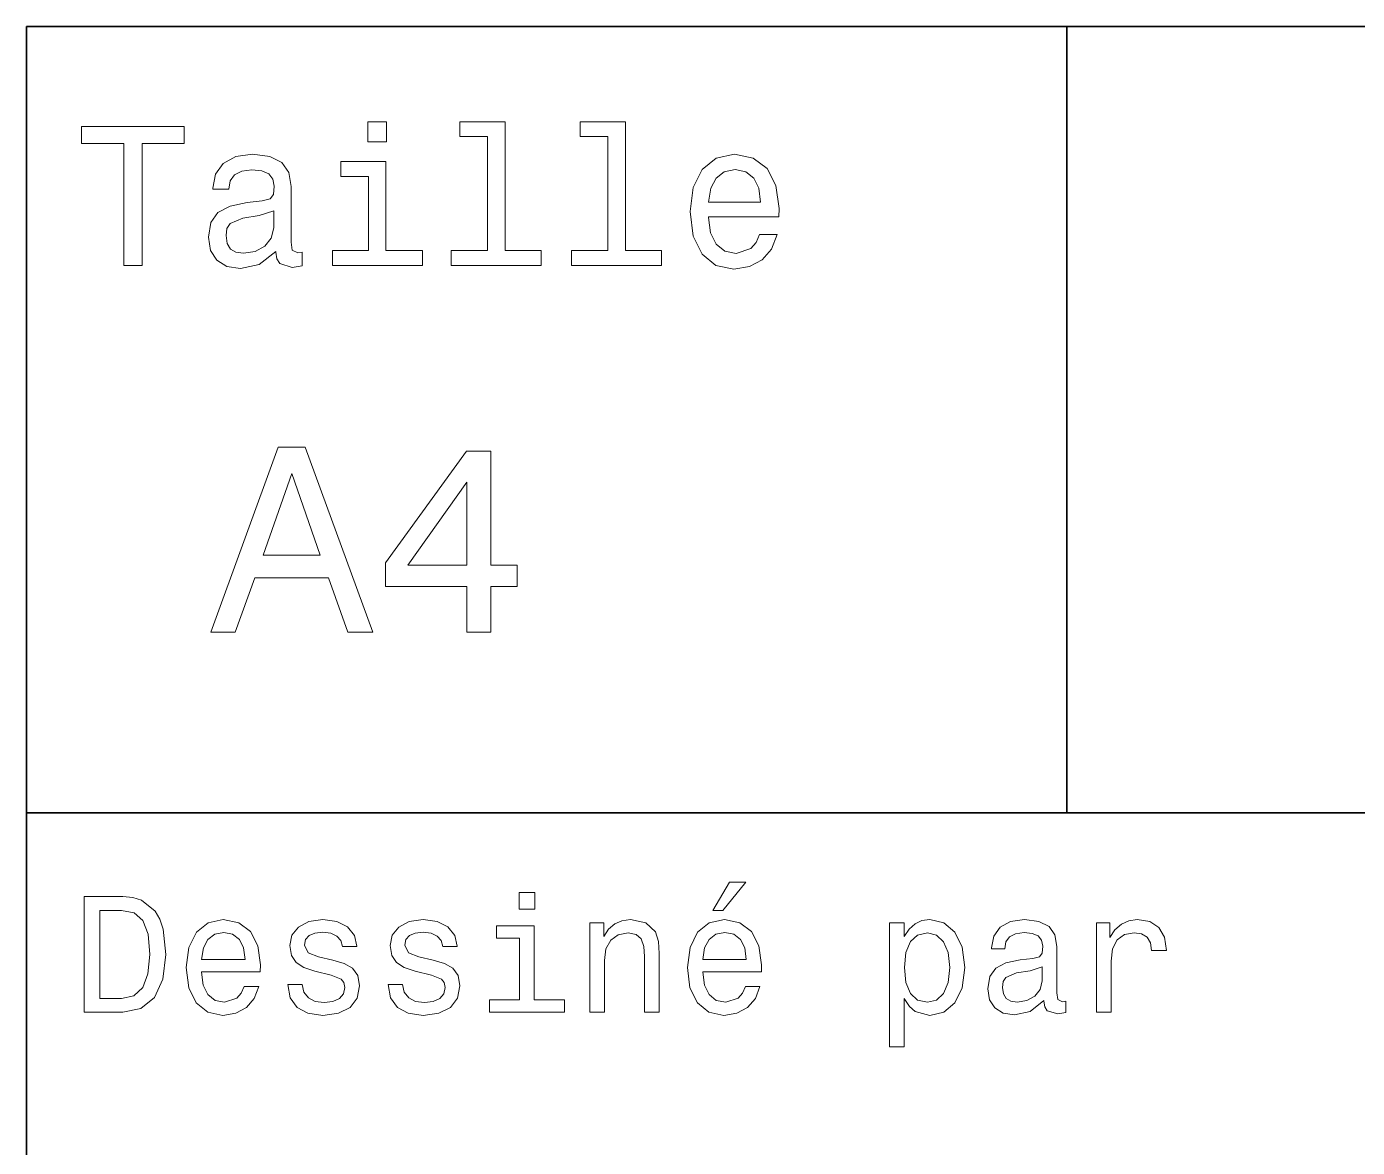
# Model space of a CAD drawing. Extents: x 0 to 297, y 0 to 210.
# Drawn here: x 97 to 125.79, y 45.77 to 70 of the extents above; entities that cross this region are included whole.
import ezdxf

# ---------------------------------------------------------------- set-up
doc = ezdxf.new("R2010")
doc.units = 0

msp = doc.modelspace()

# ---------------------------------------------------------------- linework, layer by layer
at = {"color": 7, "lineweight": 35}
for p, q in [((97, 10), (97, 70)), ((97, 70), (287, 70)), ((97, 53), (162, 53))]:
    msp.add_line(p, q, dxfattribs=at)
at = {"color": 7, "lineweight": 35, "ltscale": 0.425}
msp.add_line((119.5, 53), (119.5, 70), dxfattribs=at)
at = {"color": 7, "lineweight": 13}
for points in [[(104.786743, 67.940918), (104.384727, 67.940918), (104.384727, 67.508644), (104.786743, 67.508644)], [(106.969742, 67.621033), (106.969742, 65.157059), (106.187317, 65.157059), (106.187317, 64.837173), (108.128242, 64.837173), (108.128242, 65.157059), (107.350143, 65.157059), (107.350143, 67.940918), (106.373199, 67.940918), (106.373199, 67.621033)], [(109.572044, 67.621033), (109.572044, 65.157059), (108.789627, 65.157059), (108.789627, 64.837173), (110.730545, 64.837173), (110.730545, 65.157059), (109.952454, 65.157059), (109.952454, 67.940918), (108.975502, 67.940918), (108.975502, 67.621033)], [(99.102303, 64.837173), (99.5, 64.837173), (99.5, 67.47406), (100.407784, 67.47406), (100.407784, 67.837173), (98.190201, 67.837173), (98.190201, 67.47406), (99.102303, 67.47406)], [(102.387611, 65.139771), (102.387611, 65.126801), (102.409225, 64.979828), (102.47406, 64.876076), (102.746399, 64.793945), (102.958214, 64.828529), (102.958214, 65.122475), (102.867432, 65.109505), (102.746399, 65.165703), (102.724785, 65.338615), (102.724785, 66.540344), (102.672913, 66.84726), (102.521614, 67.0634), (102.257927, 67.193085), (101.886169, 67.240631), (101.523056, 67.188759), (101.255043, 67.041786), (101.086456, 66.812675), (101.030258, 66.510086), (101.030258, 66.484146), (101.371758, 66.484146), (101.402016, 66.665703), (101.497116, 66.795387), (101.65274, 66.873199), (101.873199, 66.903458), (102.085014, 66.881844), (102.236313, 66.817001), (102.327087, 66.704605), (102.357346, 66.548988), (102.340057, 66.367432), (102.270897, 66.276657), (102.097984, 66.233429), (101.773773, 66.198845), (101.402016, 66.121033), (101.138329, 65.982704), (100.982712, 65.766571), (100.935158, 65.446686), (100.978386, 65.161385), (101.112389, 64.949562), (101.328529, 64.815559), (101.626801, 64.768013), (102.028816, 64.858788)], [(104.773773, 65.157059), (104.773773, 67.080688), (103.796829, 67.080688), (103.796829, 66.756485), (104.393372, 66.756485), (104.393372, 65.157059), (103.615273, 65.157059), (103.615273, 64.837173), (105.560516, 64.837173), (105.560516, 65.157059)], [(111.750717, 65.887604), (113.272339, 65.887604), (113.276657, 66.064842), (113.207497, 66.561958), (113.017288, 66.933716), (112.714699, 67.158501), (112.312683, 67.240631), (111.919312, 67.154175), (111.616714, 66.912102), (111.422188, 66.51873), (111.353027, 66), (111.41787, 65.4683), (111.612396, 65.079247), (111.91066, 64.837173), (112.299713, 64.755043), (112.636887, 64.811234), (112.913544, 64.958214), (113.116714, 65.191643), (113.233429, 65.502876), (112.857346, 65.502876), (112.779541, 65.329971), (112.667145, 65.200287), (112.34726, 65.096542), (112.100868, 65.144089), (111.914986, 65.295387), (111.793945, 65.541786), (111.750717, 65.874634)], [(111.750717, 66.207489), (111.798271, 66.50576), (111.914986, 66.726219), (112.092216, 66.860229), (112.325653, 66.907776), (112.554756, 66.860229), (112.731987, 66.726219), (112.840057, 66.50576), (112.878967, 66.207489)], [(102.344383, 65.649857), (102.292511, 65.425072), (102.154182, 65.252159), (101.946686, 65.139771), (101.691643, 65.100861), (101.527374, 65.122475), (101.41066, 65.191643), (101.337173, 65.312675), (101.315559, 65.481262), (101.332855, 65.632561), (101.402016, 65.740631), (101.678673, 65.861671), (102.028816, 65.913544), (102.344383, 66.017288)], [(100.982712, 56.9049), (101.51297, 56.9049), (101.933716, 58.080692), (103.530258, 58.080692), (103.951012, 56.9049), (104.492798, 56.9049), (103.028816, 60.910664), (102.440926, 60.910664)], [(106.521614, 56.9049), (107.040344, 56.9049), (107.040344, 57.896255), (107.610954, 57.896255), (107.610954, 58.357349), (107.040344, 58.357349), (107.040344, 60.818443), (106.515854, 60.818443), (104.763687, 58.403458), (104.763687, 57.896255), (106.521614, 57.896255)], [(102.118156, 58.570606), (102.734871, 60.334293), (103.351585, 58.570606)], [(105.247841, 58.357349), (106.521614, 60.149857), (106.521614, 58.357349)], [(107.992798, 51.27702), (107.657784, 51.27702), (107.657784, 50.916786), (107.992798, 50.916786)], [(111.84726, 50.88797), (112.059799, 50.88797), (112.560516, 51.500362), (112.207489, 51.500362)], [(99.080688, 51.190563), (98.248558, 51.190563), (98.248558, 48.690563), (99.080688, 48.690563), (99.473343, 48.769814), (99.765129, 49.011169), (99.945244, 49.40382), (100.010086, 49.940563), (99.952446, 50.488113), (99.880402, 50.70425), (99.779541, 50.877163), (99.487755, 51.111313), (99.296829, 51.168949)], [(99.055473, 50.891571), (99.329254, 50.837536), (99.516571, 50.671829), (99.628242, 50.376442), (99.664268, 49.940563), (99.624641, 49.519093), (99.51297, 49.223705), (99.322044, 49.047192), (99.055473, 48.989555), (98.583572, 48.989555), (98.583572, 50.891571)], [(100.784584, 49.565922), (102.052597, 49.565922), (102.056198, 49.713619), (101.998558, 50.127884), (101.840057, 50.437683), (101.587898, 50.625), (101.252884, 50.693443), (100.925072, 50.621399), (100.672913, 50.41967), (100.510803, 50.091862), (100.453171, 49.659584), (100.507202, 49.216499), (100.669312, 48.892292), (100.91787, 48.690563), (101.242073, 48.62212), (101.523056, 48.668949), (101.753601, 48.791428), (101.922913, 48.98595), (102.020172, 49.245319), (101.706772, 49.245319), (101.64193, 49.101227), (101.548271, 48.993156), (101.2817, 48.9067), (101.07637, 48.946327), (100.921471, 49.072407), (100.820602, 49.27774), (100.784584, 49.555115)], [(103.623199, 49.818085), (103.317001, 49.890129), (103.090057, 49.972984), (103.014412, 50.142292), (103.036026, 50.261169), (103.111671, 50.347622), (103.234146, 50.401657), (103.41066, 50.423271), (103.579971, 50.401657), (103.713257, 50.336815), (103.799713, 50.239555), (103.835732, 50.109871), (104.145531, 50.109871), (104.145531, 50.117077), (104.091499, 50.351227), (103.943802, 50.534943), (103.713257, 50.650219), (103.41066, 50.693443), (103.104469, 50.650219), (102.881126, 50.531342), (102.740631, 50.354828), (102.697403, 50.131485), (102.729828, 49.915348), (102.830688, 49.76405), (102.996399, 49.655983), (103.237755, 49.580334), (103.590775, 49.493877), (103.806915, 49.40382), (103.864555, 49.331772), (103.886169, 49.223705), (103.853745, 49.09042), (103.767288, 48.989555), (103.626801, 48.924713), (103.439484, 48.903099), (103.241356, 48.924713), (103.09726, 49.000362), (103, 49.122841), (102.960373, 49.292149), (102.654175, 49.292149), (102.704613, 49.003963), (102.852303, 48.795029), (103.086456, 48.668949), (103.41066, 48.62212), (103.749283, 48.668949), (103.997841, 48.795029), (104.149139, 48.996758), (104.203171, 49.259727), (104.163544, 49.486671), (104.051872, 49.641571), (103.868156, 49.742435)], [(105.791786, 49.818085), (105.485588, 49.890129), (105.258644, 49.972984), (105.182999, 50.142292), (105.204613, 50.261169), (105.280258, 50.347622), (105.40274, 50.401657), (105.579254, 50.423271), (105.748558, 50.401657), (105.881844, 50.336815), (105.9683, 50.239555), (106.004326, 50.109871), (106.314117, 50.109871), (106.314117, 50.117077), (106.260086, 50.351227), (106.112396, 50.534943), (105.881844, 50.650219), (105.579254, 50.693443), (105.273056, 50.650219), (105.049713, 50.531342), (104.909225, 50.354828), (104.865997, 50.131485), (104.898415, 49.915348), (104.999283, 49.76405), (105.164986, 49.655983), (105.406342, 49.580334), (105.759369, 49.493877), (105.975502, 49.40382), (106.033142, 49.331772), (106.054756, 49.223705), (106.022339, 49.09042), (105.935883, 48.989555), (105.795387, 48.924713), (105.60807, 48.903099), (105.409943, 48.924713), (105.265854, 49.000362), (105.168587, 49.122841), (105.12896, 49.292149), (104.822769, 49.292149), (104.873199, 49.003963), (105.020897, 48.795029), (105.255043, 48.668949), (105.579254, 48.62212), (105.91787, 48.668949), (106.166428, 48.795029), (106.317726, 48.996758), (106.371758, 49.259727), (106.33213, 49.486671), (106.220459, 49.641571), (106.036743, 49.742435)], [(109.181557, 48.690563), (109.498558, 48.690563), (109.498558, 49.807278), (109.530983, 50.063042), (109.635445, 50.250362), (109.797546, 50.365635), (110.013687, 50.408863), (110.1866, 50.372841), (110.29467, 50.275578), (110.348701, 50.113472), (110.366714, 49.897335), (110.366714, 48.690563), (110.683716, 48.690563), (110.683716, 49.962177), (110.669312, 50.217941), (110.604469, 50.430477), (110.39193, 50.625), (110.060516, 50.693443), (109.876801, 50.668228), (109.721901, 50.599785), (109.588615, 50.484512), (109.484146, 50.329613), (109.484146, 50.625), (109.181557, 50.625)], [(111.627518, 49.565922), (112.895531, 49.565922), (112.899132, 49.713619), (112.841499, 50.127884), (112.682999, 50.437683), (112.430832, 50.625), (112.095825, 50.693443), (111.768013, 50.621399), (111.515854, 50.41967), (111.353745, 50.091862), (111.296112, 49.659584), (111.350143, 49.216499), (111.512245, 48.892292), (111.760803, 48.690563), (112.085014, 48.62212), (112.365997, 48.668949), (112.596542, 48.791428), (112.765854, 48.98595), (112.863113, 49.245319), (112.549713, 49.245319), (112.484871, 49.101227), (112.391212, 48.993156), (112.124641, 48.9067), (111.919312, 48.946327), (111.764412, 49.072407), (111.663544, 49.27774), (111.627518, 49.555115)], [(115.986313, 50.326012), (115.986313, 50.625), (115.669312, 50.625), (115.669312, 47.941284), (115.986313, 47.941284), (115.986313, 48.98595), (116.097984, 48.816643), (116.22406, 48.704971), (116.541069, 48.62212), (116.843658, 48.690563), (117.081413, 48.895893), (117.236313, 49.2201), (117.293945, 49.659584), (117.236313, 50.095463), (117.081413, 50.41967), (116.843658, 50.621399), (116.541069, 50.693443), (116.368156, 50.671829), (116.220459, 50.603386), (116.094383, 50.488113)], [(119.005043, 48.942726), (119.005043, 48.931919), (119.023056, 48.809441), (119.077087, 48.722984), (119.304031, 48.654541), (119.480545, 48.683357), (119.480545, 48.928314), (119.4049, 48.917507), (119.304031, 48.96434), (119.286026, 49.108429), (119.286026, 50.109871), (119.242798, 50.365635), (119.116714, 50.54575), (118.896973, 50.65382), (118.587173, 50.693443), (118.284584, 50.650219), (118.061241, 50.52774), (117.920746, 50.336815), (117.873917, 50.084656), (117.873917, 50.063042), (118.158501, 50.063042), (118.183716, 50.21434), (118.26297, 50.322407), (118.392654, 50.387249), (118.57637, 50.412464), (118.752884, 50.394455), (118.878967, 50.34042), (118.954613, 50.246758), (118.979828, 50.117077), (118.965416, 49.965778), (118.907784, 49.890129), (118.763687, 49.854107), (118.493515, 49.825291), (118.183716, 49.760448), (117.963974, 49.645176), (117.834297, 49.465057), (117.79467, 49.19849), (117.830688, 48.960735), (117.942368, 48.784222), (118.122482, 48.67255), (118.37104, 48.632927), (118.706055, 48.708576)], [(120.143372, 48.690563), (120.460373, 48.690563), (120.460373, 49.796471), (120.492798, 50.063042), (120.590057, 50.253963), (120.748558, 50.369236), (120.961098, 50.408863), (121.119598, 50.383648), (121.238472, 50.3116), (121.310516, 50.189121), (121.335739, 50.023415), (121.656342, 50.023415), (121.613113, 50.315205), (121.49424, 50.524136), (121.296112, 50.650219), (121.02594, 50.693443), (120.842224, 50.664627), (120.683716, 50.592579), (120.543228, 50.4701), (120.431557, 50.304398), (120.431557, 50.625), (120.143372, 50.625)], [(100.784584, 49.832493), (100.824211, 50.081055), (100.921471, 50.264771), (101.069168, 50.376442), (101.263687, 50.416069), (101.454613, 50.376442), (101.602303, 50.264771), (101.69236, 50.081055), (101.724785, 49.832493)], [(107.981987, 48.957134), (107.981987, 50.560158), (107.16787, 50.560158), (107.16787, 50.289986), (107.664986, 50.289986), (107.664986, 48.957134), (107.016571, 48.957134), (107.016571, 48.690563), (108.637611, 48.690563), (108.637611, 48.957134)], [(111.627518, 49.832493), (111.667145, 50.081055), (111.764412, 50.264771), (111.912102, 50.376442), (112.106628, 50.416069), (112.297546, 50.376442), (112.445244, 50.264771), (112.535301, 50.081055), (112.567726, 49.832493)], [(116.48703, 48.9067), (116.274498, 48.953533), (116.119598, 49.097622), (116.022339, 49.331772), (115.989914, 49.659584), (116.022339, 49.983791), (116.119598, 50.217941), (116.274498, 50.358429), (116.48703, 50.408863), (116.681557, 50.358429), (116.836456, 50.21434), (116.933716, 49.98019), (116.969742, 49.659584), (116.933716, 49.335377), (116.836456, 49.097622), (116.681557, 48.953533)], [(118.969025, 49.367798), (118.925797, 49.180477), (118.810516, 49.036385), (118.637611, 48.942726), (118.425072, 48.910305), (118.288185, 48.928314), (118.190926, 48.98595), (118.129684, 49.086815), (118.111671, 49.227306), (118.126083, 49.353386), (118.183716, 49.443443), (118.414268, 49.544312), (118.706055, 49.587536), (118.969025, 49.673992)]]:
    msp.add_lwpolyline(points, close=True, dxfattribs=at)

doc.saveas('drawing.dxf')
